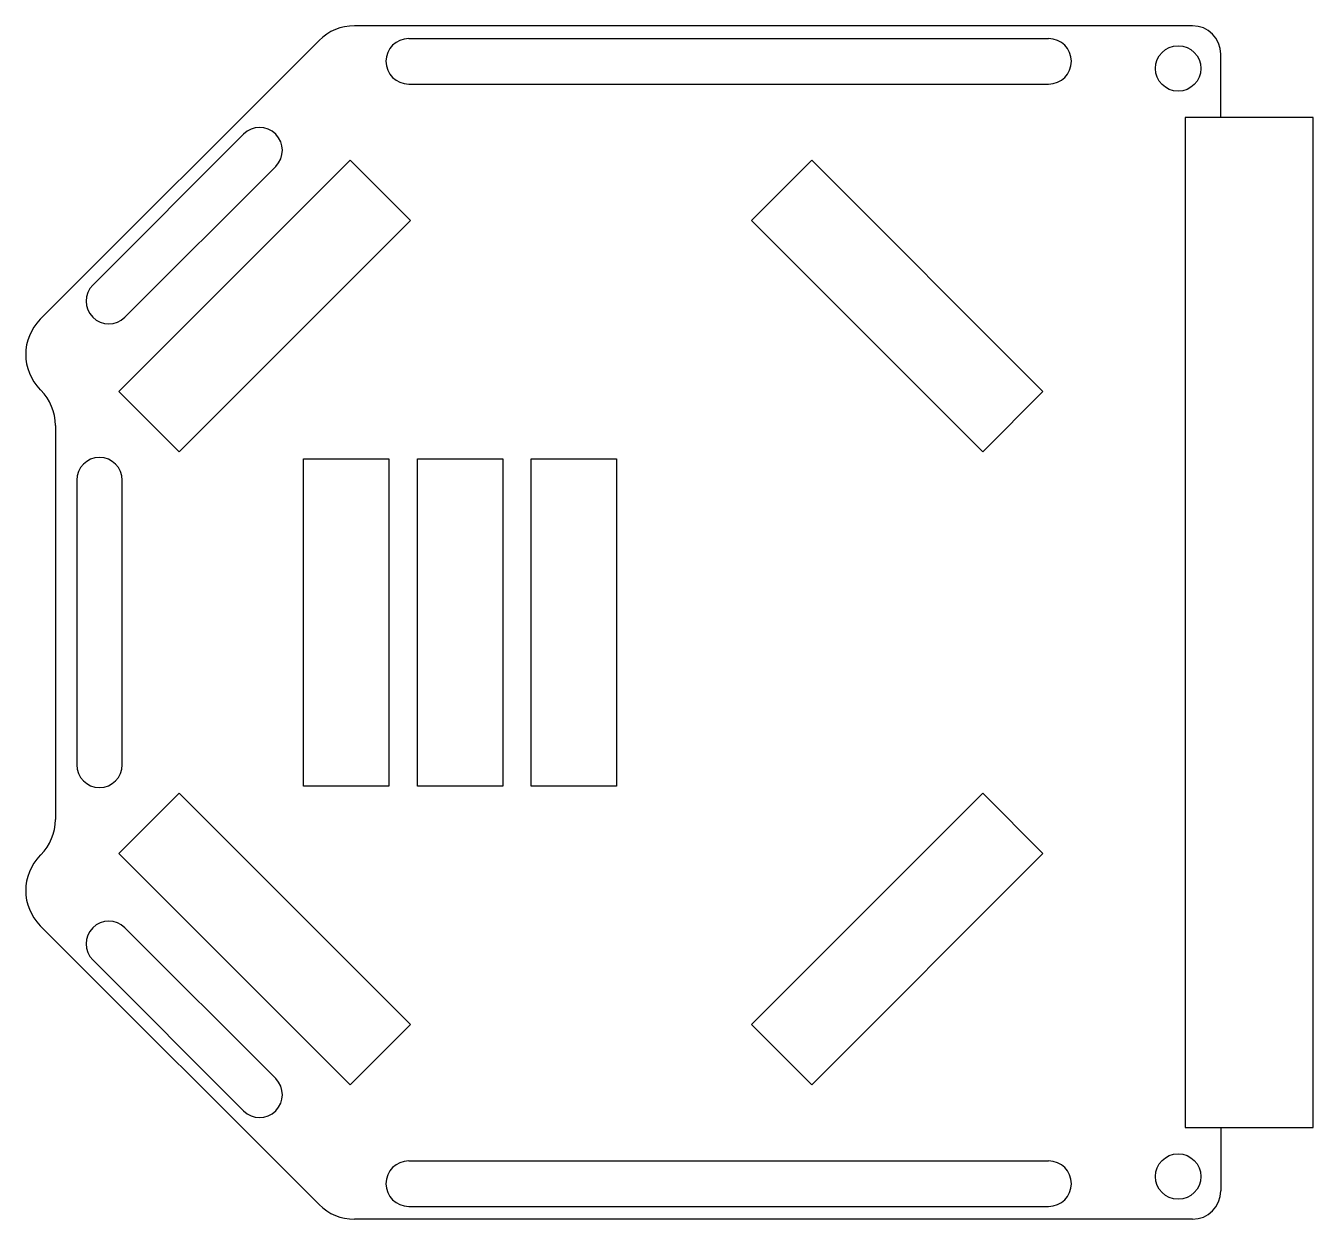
# Model space of a CAD drawing. Header units: millimetres. Extents: x -39 to 51.5, y -42 to 42.
import ezdxf

# ---------------------------------------------------------------- set-up
doc = ezdxf.new("R2010")
doc.units = ezdxf.units.MM

msp = doc.modelspace()

# ---------------------------------------------------------------- linework, layer by layer
at = {"color": 7, "linetype": 'Continuous', "lineweight": 25}
for p, q in [((43, 41.955), (-15.929, 41.955)), ((-18.404, 40.93), (-38.016, 21.318)), ((-12.109, 41.055), (32.891, 41.055)), ((45, 35.5), (45, 39.955)), ((-12.109, 37.855), (32.891, 37.855)), ((42.5, 35.5), (42.5, -35.5)), ((51.5, 35.5), (42.5, 35.5)), ((51.5, -35.5), (51.5, 35.5)), ((-23.727, 34.334), (-34.334, 23.727)), ((-16.232, 32.495), (-32.495, 16.232)), ((-21.464, 32.071), (-32.071, 21.464)), ((-11.989, 28.253), (-16.232, 32.495)), ((16.232, 32.495), (11.989, 28.253)), ((32.495, 16.232), (16.232, 32.495)), ((-28.253, 11.989), (-11.989, 28.253)), ((11.989, 28.253), (28.253, 11.989)), ((-37.98, 16.332), (-38.016, 16.368)), ((-32.495, 16.232), (-28.253, 11.989)), ((28.253, 11.989), (32.495, 16.232)), ((-36.955, 13.858), (-36.955, -13.858)), ((-19.5, -11.5), (-19.5, 11.5)), ((-19.5, 11.5), (-13.5, 11.5)), ((-13.5, 11.5), (-13.5, -11.5)), ((-11.5, -11.5), (-11.5, 11.5)), ((-11.5, 11.5), (-5.5, 11.5)), ((-5.5, 11.5), (-5.5, -11.5)), ((-3.5, -11.5), (-3.5, 11.5)), ((-3.5, 11.5), (2.5, 11.5)), ((2.5, 11.5), (2.5, -11.5)), ((-35.455, 10), (-35.455, -10)), ((-32.255, -10), (-32.255, 10)), ((-13.5, -11.5), (-19.5, -11.5)), ((-5.5, -11.5), (-11.5, -11.5)), ((2.5, -11.5), (-3.5, -11.5)), ((-28.253, -11.989), (-32.495, -16.232)), ((-11.989, -28.253), (-28.253, -11.989)), ((28.253, -11.989), (11.989, -28.253)), ((32.495, -16.232), (28.253, -11.989)), ((-32.495, -16.232), (-16.232, -32.495)), ((16.232, -32.495), (32.495, -16.232)), ((-37.98, -16.332), (-38.016, -16.368)), ((-38.016, -21.318), (-18.404, -40.93)), ((-21.464, -32.071), (-32.071, -21.464)), ((-23.727, -34.334), (-34.334, -23.727)), ((-16.232, -32.495), (-11.989, -28.253)), ((11.989, -28.253), (16.232, -32.495)), ((42.5, -35.5), (51.5, -35.5)), ((45, -35.5), (45, -39.955)), ((-12.109, -37.855), (32.891, -37.855)), ((-12.109, -41.055), (32.891, -41.055)), ((43, -41.955), (-15.929, -41.955))]:
    msp.add_line(p, q, dxfattribs=at)
for centre in [(42, 38.955), (42, -38.955)]:
    msp.add_circle(centre, 1.6, dxfattribs=at)
for centre, radius, start, end in [((-15.929, 38.455), 3.5, 90, 135), ((43, 39.955), 2, 0, 90), ((-12.109, 39.455), 1.6, 90, 270), ((32.891, 39.455), 1.6, 270, 90), ((-22.596, 33.202), 1.6, 315, 135), ((-33.202, 22.596), 1.6, 135, 315), ((-35.541, 18.843), 3.5, 135, 225), ((-40.455, 13.858), 3.5, 0, 45), ((-33.855, 10), 1.6, 0, 180), ((-33.855, -10), 1.6, 180, 0), ((-40.455, -13.858), 3.5, 315, 0), ((-35.541, -18.843), 3.5, 135, 225), ((-33.202, -22.596), 1.6, 45, 225), ((-22.596, -33.202), 1.6, 225, 45), ((-12.109, -39.455), 1.6, 90, 270), ((32.891, -39.455), 1.6, 270, 90), ((43, -39.955), 2, 270, 0), ((-15.929, -38.455), 3.5, 225, 270)]:
    msp.add_arc(centre, radius, start, end, dxfattribs=at)

doc.saveas('drawing.dxf')
